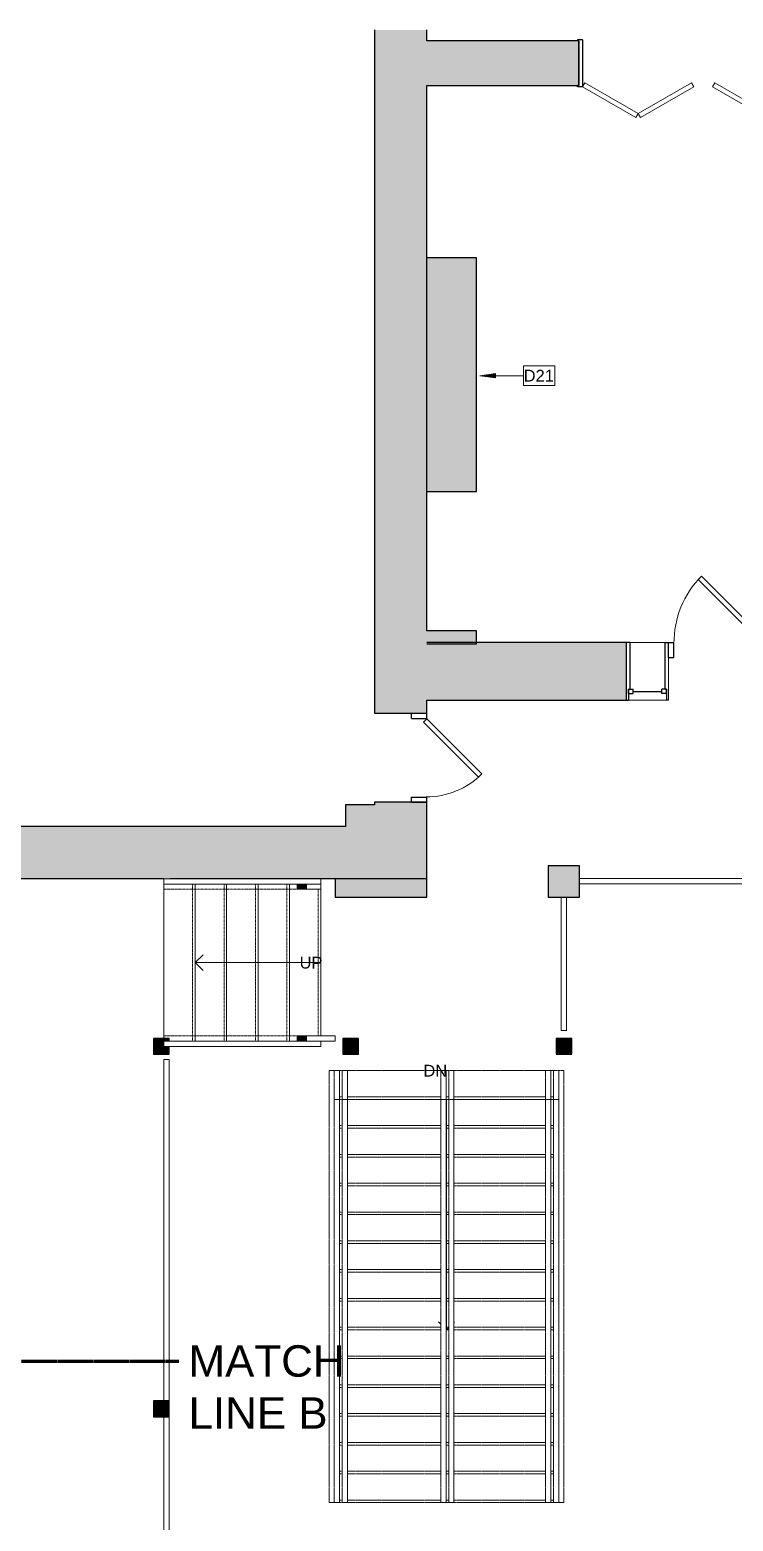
# Model space of a CAD drawing. Header units: inches. Extents: x -1176 to 1551, y -3558 to 978.
# Drawn here: x -722 to -453, y -229 to 341 of the extents above; entities that cross this region are included whole.
import ezdxf

# ---------------------------------------------------------------- set-up
doc = ezdxf.new("R2010")
doc.units = ezdxf.units.IN
doc.header["$MEASUREMENT"] = 0
for name, pattern in [('Dash', [0.25, 0.125, -0.125]), ('Demolished', [0.1875, 0.125, -0.0625]), ('Overhead 1_16_', [0.101562, 0.0625, -0.039062])]:
    doc.linetypes.add(name, pattern=pattern)
for name, color, linetype, lineweight in [('A-ANNO-KEYN', 231, 'Continuous', 9), ('A-ANNO-MATC', 214, 'Dash', 140), ('A-COLS', 52, 'Continuous', 18), ('A-DOOR', 31, 'Continuous', 18), ('A-DOOR-FRAM', 31, 'Continuous', 30), ('A-FLOR-HRAL', 11, 'Continuous', 18), ('A-GLAZ', 151, 'Continuous', 18), ('A-WALL', 113, 'Continuous', 18), ('A-WALL-PATT', 111, 'Continuous', 18), ('G-ANNO-TEXT', 231, 'Continuous', 9), ('I-WALL', 2, 'Continuous', 18), ('S-STRS', 31, 'Demolished', 9), ('S-STRS-ANNO', 31, 'Continuous', 9), ('S-STRS-IDEN', 31, 'Continuous', 9)]:
    doc.layers.add(name, color=color, linetype=linetype, lineweight=lineweight)
doc.styles.add('Arial', font='arial.ttf', dxfattribs={"height": 4.5})
doc.styles.add('Swis721 Lt BT', font='swissl.ttf', dxfattribs={"height": 4.5})
doc.styles.add('Swis721 Lt BT_1', font='swissl.ttf', dxfattribs={"height": 12})

# ---------------------------------------------------------------- blocks, each defined once
blk = doc.blocks.new('Top Rail Type - Top Rail_Internal_-5011479-1st Floor Demo')
at = {"layer": 'A-FLOR-HRAL', "lineweight": 9}
for p, q in [((-511.65, 16.32), (-407.34, 16.32)), ((-407.34, 14.32), (-511.65, 14.32)), ((-518.65, -41.75), (-518.65, 9.25)), ((-516.65, 9.25), (-516.65, -41.75)), ((-516.65, -41.75), (-518.65, -41.75))]:
    blk.add_line(p, q, dxfattribs=at)
blk = doc.blocks.new('Top Rail Type - Top Rail_Internal_-V4-1st Floor Demo')
at = {"layer": 'A-FLOR-HRAL', "lineweight": 9}
for p, q in [((-511.65, 16.32), (-407.34, 16.32)), ((-511.65, 14.32), (-407.34, 14.32)), ((-518.65, -41.75), (-518.65, 9.25)), ((-516.65, -41.75), (-516.65, 9.25)), ((-518.65, -41.75), (-516.65, -41.75))]:
    blk.add_line(p, q, dxfattribs=at)
blk = doc.blocks.new('Top Rail Type - Top Rail_Internal_-5017452-1st Floor Demo')
at = {"layer": 'A-FLOR-HRAL', "color": 7, "linetype": 'Demolished', "lineweight": 9}
for p, q in [((-521.65, -57.03), (-519.65, -57.03)), ((-521.65, -68.03), (-521.65, -57.03)), ((-519.65, -57.03), (-519.65, -68.03)), ((-521.65, -222.03), (-521.65, -68.03)), ((-519.65, -68.03), (-521.65, -68.03)), ((-519.65, -68.03), (-519.65, -222.03)), ((-519.65, -222.03), (-521.65, -222.03))]:
    blk.add_line(p, q, dxfattribs=at)
blk = doc.blocks.new('Top Rail Type - Top Rail_Internal_-V5-1st Floor Demo')
at = {"layer": 'A-FLOR-HRAL', "color": 7, "linetype": 'Demolished', "lineweight": 9}
for p, q in [((-521.65, -57.03), (-519.65, -57.03)), ((-521.65, -68.03), (-521.65, -57.03)), ((-519.65, -68.03), (-519.65, -57.03)), ((-521.65, -222.03), (-521.65, -68.03)), ((-519.65, -222.03), (-519.65, -68.03)), ((-521.65, -222.03), (-519.65, -222.03))]:
    blk.add_line(p, q, dxfattribs=at)
blk = doc.blocks.new('Handrail Type - Handrail_Internal_-5017464-1st Floor Demo')
at = {"layer": 'A-FLOR-HRAL', "color": 7, "linetype": 'Demolished', "lineweight": 9}
for p, q in [((-524.65, -57.03), (-522.65, -57.03)), ((-524.65, -68.03), (-524.65, -57.03)), ((-522.65, -57.03), (-522.65, -68.03)), ((-524.65, -222.03), (-524.65, -68.03)), ((-522.65, -68.03), (-524.65, -68.03)), ((-522.65, -68.03), (-522.65, -222.03)), ((-522.65, -222.03), (-524.65, -222.03))]:
    blk.add_line(p, q, dxfattribs=at)
blk = doc.blocks.new('Handrail Type - Handrail_Internal_-V6-1st Floor Demo')
at = {"layer": 'A-FLOR-HRAL', "color": 7, "linetype": 'Demolished', "lineweight": 9}
for p, q in [((-524.65, -57.03), (-522.65, -57.03)), ((-524.65, -68.03), (-524.65, -57.03)), ((-522.65, -68.03), (-522.65, -57.03)), ((-524.65, -222.03), (-524.65, -68.03)), ((-522.65, -222.03), (-522.65, -68.03)), ((-524.65, -222.03), (-522.65, -222.03))]:
    blk.add_line(p, q, dxfattribs=at)
blk = doc.blocks.new('Top Rail Type - Top Rail_Internal_-5017476-1st Floor Demo')
at = {"layer": 'A-FLOR-HRAL', "color": 7, "linetype": 'Demolished', "lineweight": 9}
for p, q in [((-605.35, -57.03), (-603.35, -57.03)), ((-605.35, -68.03), (-605.35, -57.03)), ((-603.35, -57.03), (-603.35, -68.03)), ((-605.35, -222.03), (-605.35, -68.03)), ((-603.35, -68.03), (-605.35, -68.03)), ((-603.35, -68.03), (-603.35, -222.03)), ((-603.35, -222.03), (-605.35, -222.03))]:
    blk.add_line(p, q, dxfattribs=at)
blk = doc.blocks.new('Top Rail Type - Top Rail_Internal_-V7-1st Floor Demo')
at = {"layer": 'A-FLOR-HRAL', "color": 7, "linetype": 'Demolished', "lineweight": 9}
for p, q in [((-605.35, -57.03), (-603.35, -57.03)), ((-605.35, -68.03), (-605.35, -57.03)), ((-603.35, -68.03), (-603.35, -57.03)), ((-605.35, -222.03), (-605.35, -68.03)), ((-603.35, -222.03), (-603.35, -68.03)), ((-605.35, -222.03), (-603.35, -222.03))]:
    blk.add_line(p, q, dxfattribs=at)
blk = doc.blocks.new('Handrail Type - Handrail_Internal_-5017488-1st Floor Demo')
at = {"layer": 'A-FLOR-HRAL', "color": 7, "linetype": 'Demolished', "lineweight": 9}
for p, q in [((-602.35, -57.03), (-600.35, -57.03)), ((-602.35, -68.03), (-602.35, -57.03)), ((-600.35, -57.03), (-600.35, -68.03)), ((-602.35, -222.03), (-602.35, -68.03)), ((-600.35, -68.03), (-602.35, -68.03)), ((-600.35, -68.03), (-600.35, -222.03)), ((-600.35, -222.03), (-602.35, -222.03))]:
    blk.add_line(p, q, dxfattribs=at)
blk = doc.blocks.new('Handrail Type - Handrail_Internal_-V8-1st Floor Demo')
at = {"layer": 'A-FLOR-HRAL', "color": 7, "linetype": 'Demolished', "lineweight": 9}
for p, q in [((-602.35, -57.03), (-600.35, -57.03)), ((-602.35, -68.03), (-602.35, -57.03)), ((-600.35, -68.03), (-600.35, -57.03)), ((-602.35, -222.03), (-602.35, -68.03)), ((-600.35, -222.03), (-600.35, -68.03)), ((-602.35, -222.03), (-600.35, -222.03))]:
    blk.add_line(p, q, dxfattribs=at)
blk = doc.blocks.new('Top Rail Type - Top Rail_Internal_-5569690-1st Floor Demo')
at = {"layer": 'A-FLOR-HRAL', "color": 7, "linetype": 'Demolished', "lineweight": 9}
for p, q in [((-561.65, -57.03), (-559.65, -57.03)), ((-561.65, -68.03), (-561.65, -57.03)), ((-559.65, -57.03), (-559.65, -68.03)), ((-561.65, -222.03), (-561.65, -68.03)), ((-559.65, -68.03), (-561.65, -68.03)), ((-559.65, -68.03), (-559.65, -222.03)), ((-559.65, -222.03), (-561.65, -222.03))]:
    blk.add_line(p, q, dxfattribs=at)
blk = doc.blocks.new('Top Rail Type - Top Rail_Internal_-V23-1st Floor Demo')
at = {"layer": 'A-FLOR-HRAL', "color": 7, "linetype": 'Demolished', "lineweight": 9}
for p, q in [((-561.65, -57.03), (-559.65, -57.03)), ((-561.65, -68.03), (-561.65, -57.03)), ((-559.65, -68.03), (-559.65, -57.03)), ((-561.65, -222.03), (-561.65, -68.03)), ((-559.65, -222.03), (-559.65, -68.03)), ((-561.65, -222.03), (-559.65, -222.03))]:
    blk.add_line(p, q, dxfattribs=at)
blk = doc.blocks.new('Handrail Type - Handrail_Internal_-5569702-1st Floor Demo')
at = {"layer": 'A-FLOR-HRAL', "color": 7, "linetype": 'Demolished', "lineweight": 9}
for p, q in [((-564.65, -57.03), (-562.65, -57.03)), ((-564.65, -68.03), (-564.65, -57.03)), ((-562.65, -57.03), (-562.65, -68.03)), ((-564.65, -222.03), (-564.65, -68.03)), ((-562.65, -68.03), (-564.65, -68.03)), ((-562.65, -68.03), (-562.65, -222.03)), ((-562.65, -222.03), (-564.65, -222.03))]:
    blk.add_line(p, q, dxfattribs=at)
blk = doc.blocks.new('Handrail Type - Handrail_Internal_-V24-1st Floor Demo')
at = {"layer": 'A-FLOR-HRAL', "color": 7, "linetype": 'Demolished', "lineweight": 9}
for p, q in [((-564.65, -57.03), (-562.65, -57.03)), ((-564.65, -68.03), (-564.65, -57.03)), ((-562.65, -68.03), (-562.65, -57.03)), ((-564.65, -222.03), (-564.65, -68.03)), ((-562.65, -222.03), (-562.65, -68.03)), ((-564.65, -222.03), (-562.65, -222.03))]:
    blk.add_line(p, q, dxfattribs=at)
blk = doc.blocks.new('Top Rail Type - Top Rail_Internal_-6922700-1st Floor Demo')
at = {"layer": 'A-FLOR-HRAL', "lineweight": 9}
blk.add_hatch(color=7, dxfattribs=at).paths.add_polyline_path([(-619.59, 12.25), (-616.04, 12.25), (-616.04, 14.25), (-619.59, 14.25)], flags=0)
for p, q in [((-616.04, 14.25), (-619.59, 14.25)), ((-619.59, 14.25), (-619.59, 12.25)), ((-619.59, 12.25), (-616.04, 12.25)), ((-616.04, 12.25), (-616.04, 14.25)), ((-616.04, 14.25), (-610.48, 14.25)), ((-610.48, 12.25), (-616.04, 12.25)), ((-610.48, 14.25), (-610.48, 12.25))]:
    blk.add_line(p, q, dxfattribs=at)
blk = doc.blocks.new('Top Rail Type - Top Rail_Internal_-V26-1st Floor Demo')
at = {"layer": 'A-FLOR-HRAL', "linetype": 'Overhead 1_16_', "lineweight": 9}
for p, q in [((-670.48, 12.25), (-670.48, 14.25)), ((-658.48, 14.25), (-670.48, 14.25)), ((-658.48, 12.25), (-670.48, 12.25)), ((-610.48, 14.25), (-658.48, 14.25)), ((-610.48, 12.25), (-658.48, 12.25)), ((-610.48, 12.25), (-610.48, 14.25))]:
    blk.add_line(p, q, dxfattribs=at)
blk = doc.blocks.new('Top Rail Type - Top Rail_Internal_-6922724-1st Floor Demo')
at = {"layer": 'A-FLOR-HRAL', "lineweight": 9}
blk.add_hatch(color=7, dxfattribs=at).paths.add_polyline_path([(-619.59, -45.75), (-616.04, -45.75), (-616.04, -43.75), (-619.59, -43.75)], flags=0)
for p, q in [((-616.04, -43.75), (-619.59, -43.75)), ((-619.59, -43.75), (-619.59, -45.75)), ((-616.04, -45.75), (-616.04, -43.75)), ((-616.04, -43.75), (-605.07, -43.75)), ((-605.07, -43.75), (-605.07, -45.75)), ((-619.59, -45.75), (-616.04, -45.75)), ((-605.07, -45.75), (-616.04, -45.75))]:
    blk.add_line(p, q, dxfattribs=at)
blk = doc.blocks.new('Top Rail Type - Top Rail_Internal_-V27-1st Floor Demo')
at = {"layer": 'A-FLOR-HRAL', "linetype": 'Overhead 1_16_', "lineweight": 9}
for p, q in [((-670.48, -45.75), (-670.48, -43.75)), ((-658.48, -43.75), (-670.48, -43.75)), ((-605.07, -43.75), (-658.48, -43.75)), ((-605.07, -45.75), (-605.07, -43.75)), ((-658.48, -45.75), (-670.48, -45.75)), ((-605.07, -45.75), (-658.48, -45.75))]:
    blk.add_line(p, q, dxfattribs=at)
blk = doc.blocks.new('Single Flush - D12 2_6_ X 8_-7610144-1st Floor Demo')
at = {"layer": 'A-DOOR', "color": 8, "lineweight": 30}
for p, q in [((-7.41, -29.84), (13.67, -8.76)), ((14.91, -10), (-6.17, -31.08)), ((13.67, -8.76), (14.91, -10)), ((-6.17, -31.08), (-7.41, -29.84))]:
    blk.add_line(p, q, dxfattribs=at)
at = {"layer": 'A-DOOR', "lineweight": 9}
blk.add_arc((14.91, -10), 29.81, 179.5, 225, dxfattribs=at)
at = {"layer": 'A-DOOR-FRAM', "color": 8}
for p, q in [((-17, -4.25), (-17, -10)), ((-17, -4.25), (-15, -4.25)), ((-15, -4.25), (-15, -10)), ((15, -4.25), (15, -10)), ((15, -4.25), (17, -4.25)), ((17, -4.25), (17, -10)), ((-17, -10), (-15, -10)), ((15, -10), (17, -10))]:
    blk.add_line(p, q, dxfattribs=at)
blk = doc.blocks.new('Single Flush - D9 3_ X 8_-7610145-1st Floor Demo')
at = {"layer": 'A-DOOR', "color": 8, "lineweight": 30}
for p, q in [((-7.42, 36.32), (-8.65, 35.09)), ((-8.65, 35.09), (16.67, 9.76)), ((17.91, 11), (-7.42, 36.32)), ((16.67, 9.76), (17.91, 11))]:
    blk.add_line(p, q, dxfattribs=at)
at = {"layer": 'A-DOOR', "lineweight": 9}
blk.add_arc((17.91, 11), 35.81, 135, 180.5, dxfattribs=at)
at = {"layer": 'A-DOOR-FRAM', "color": 8}
for p, q in [((-20, 5.25), (-20, 11)), ((-20, 11), (-18, 11)), ((-18, 5.25), (-18, 11)), ((18, 5.25), (18, 11)), ((18, 11), (20, 11)), ((20, 5.25), (20, 11)), ((-20, 5.25), (-18, 5.25)), ((18, 5.25), (20, 5.25))]:
    blk.add_line(p, q, dxfattribs=at)
blk = doc.blocks.new('Double Hung - 16_ x 72_-6975636-1st Floor Demo')
at = {"layer": 'A-GLAZ', "color": 8, "lineweight": 30}
for p, q in [((-6.75, 11), (-8, 11)), ((-6.75, 11), (-6.75, -6.75)), ((6.75, 11), (8, 11)), ((6.75, -6.75), (6.75, 11)), ((-8, -11), (-7.25, -11)), ((-7.25, -6.75), (-5.5, -6.75)), ((-7.25, -8.5), (-7.25, -6.75)), ((-7.25, -6.75), (-6.75, -6.75)), ((-7.25, -6.75), (-7.25, -11)), ((-7.25, -8.5), (-5.5, -8.5)), ((-5.5, -8.5), (-5.5, -6.75)), ((-5.5, -7.625), (5.5, -7.625)), ((5.5, -8.5), (5.5, -6.75)), ((7.25, -6.75), (5.5, -6.75)), ((7.25, -8.5), (5.5, -8.5)), ((6.75, -6.75), (7.25, -6.75)), ((7.25, -8.5), (7.25, -6.75)), ((7.25, -6.75), (7.25, -11)), ((8, -11), (7.25, -11))]:
    blk.add_line(p, q, dxfattribs=at)
blk = doc.blocks.new('Bifold_4 panel w Frame - Int-PB-F-WDMF-72_ x 84_ 3-8246497-1st Floor Demo')
at = {"layer": 'A-DOOR'}
for p, q in [((-46, 9), (-25.66, 20.75)), ((-45.13, 7.48), (-24.78, 19.23)), ((-24.78, 19.23), (-25.66, 20.75)), ((-24.78, 19.23), (-23.91, 20.75)), ((-4.44, 7.48), (-24.78, 19.23)), ((-3.56, 9), (-23.91, 20.75)), ((3.56, 9), (23.91, 20.75)), ((4.44, 7.48), (24.78, 19.23)), ((24.78, 19.23), (23.91, 20.75)), ((24.78, 19.23), (25.66, 20.75)), ((45.12, 7.48), (24.78, 19.23)), ((46, 9), (25.66, 20.75)), ((-46, 9), (-45.13, 7.48)), ((-3.56, 9), (-4.44, 7.48)), ((3.56, 9), (4.44, 7.48)), ((46, 9), (45.12, 7.48))]:
    blk.add_line(p, q, dxfattribs=at)
at = {"layer": 'A-DOOR-FRAM', "color": 8}
for p, q in [((-48, 9), (-46, 9)), ((-48, 9), (-48, 8.5)), ((-48, 8.5), (-47.5, 8.5)), ((-47.5, -8.5), (-47.5, 8.5)), ((-46, -9), (-46, 9)), ((46, -9), (46, 9)), ((46, 9), (48, 9)), ((47.5, 8.5), (48, 8.5)), ((47.5, -8.5), (47.5, 8.5)), ((48, 9), (48, 8.5)), ((-48, -8.5), (-47.5, -8.5)), ((-48, -9), (-48, -8.5)), ((-48, -9), (-46, -9)), ((46, -9), (48, -9)), ((47.5, -8.5), (48, -8.5)), ((48, -9), (48, -8.5))]:
    blk.add_line(p, q, dxfattribs=at)
blk = doc.blocks.new('Top Rail Type - Top Rail_Internal_-8311756-1st Floor Demo')
at = {"layer": 'A-FLOR-HRAL', "lineweight": 9}
for p, q in [((-670.48, -52.75), (-668.48, -52.75)), ((-670.48, -183.19), (-670.48, -52.75)), ((-668.48, -52.75), (-668.48, -183.19)), ((-670.48, -363.19), (-670.48, -189.19)), ((-668.48, -189.19), (-668.48, -363.19))]:
    blk.add_line(p, q, dxfattribs=at)
blk = doc.blocks.new('Top Rail Type - Top Rail_Internal_-V74-1st Floor Demo')
at = {"layer": 'A-FLOR-HRAL', "lineweight": 9}
for p, q in [((-668.48, -52.75), (-670.48, -52.75)), ((-670.48, -52.75), (-670.48, -183.19)), ((-668.48, -52.75), (-668.48, -183.19)), ((-670.48, -189.19), (-670.48, -363.19)), ((-668.48, -189.19), (-668.48, -363.19))]:
    blk.add_line(p, q, dxfattribs=at)
blk = doc.blocks.new('Keynote Tag - Keynote Number - Boxed-135510-1st Floor Demo')
at = {"layer": 'A-ANNO-KEYN'}
for p, q in [((-0.125, -0.079), (-0.125, 0.078)), ((-0.125, 0.078), (0.125, 0.078)), ((0.125, 0.078), (0.125, -0.079)), ((-0.125, -0.079), (0.125, -0.079))]:
    blk.add_line(p, q, dxfattribs=at)

msp = doc.modelspace()

# ---------------------------------------------------------------- hatches: boundary and pattern name
at = {"layer": 'A-ANNO-KEYN'}
msp.add_hatch(color=256, dxfattribs=at).paths.add_polyline_path([(-549.82, 208.42), (-543.82, 207.63), (-543.82, 209.21)], flags=0)
at = {"layer": 'A-COLS'}
for color, points in [(250, [(-523.65, 9.25), (-511.65, 9.25), (-511.65, 21.25), (-523.65, 21.25)]), (250, [(-674.48, -50.75), (-668.48, -50.75), (-668.48, -47.75), (-670.48, -47.75), (-670.48, -45.75), (-668.48, -45.75), (-668.48, -44.75), (-674.48, -44.75)]), (10, [(-602.07, -50.75), (-596.07, -50.75), (-596.07, -44.75), (-602.07, -44.75)]), (10, [(-520.65, -50.75), (-514.65, -50.75), (-514.65, -44.75), (-520.65, -44.75)]), (250, [(-674.48, -189.19), (-668.48, -189.19), (-668.48, -183.19), (-674.48, -183.19)])]:
    msp.add_hatch(color=color, dxfattribs=at).paths.add_polyline_path(points, flags=0)
at = {"layer": 'A-WALL-PATT', "lineweight": 9}
h = msp.add_hatch(color=7, dxfattribs=at)
h.paths.add_polyline_path([(-570.07, 190.25), (-570.07, 340.52), (-590.07, 340.52), (-590.07, 190.25)], flags=0)
h.paths.add_polyline_path([(-570.07, 376.52), (-570.07, 487.68), (-590.07, 487.68), (-590.07, 376.52)], flags=0)
h.paths.add_polyline_path([(-570.07, 523.68), (-570.07, 543.68), (-590.07, 543.68), (-590.07, 523.68)], flags=0)
h = msp.add_hatch(color=7, dxfattribs=at)
h.paths.add_polyline_path([(-380.54, 319.26), (-358.96, 319.26), (-358.96, 336.26), (-417.01, 336.26), (-417.01, 319.26)], flags=0)
h.paths.add_polyline_path([(-512.01, 319.26), (-512.01, 336.26), (-570.07, 336.26), (-570.07, 319.26), (-568.61, 319.26)], flags=0)
for points in [[(-568.61, 164.21), (-551.07, 164.21), (-551.07, 253.47), (-570.07, 253.47), (-570.07, 164.21)], [(-570.07, 106.47), (-570.07, 190.25), (-590.07, 190.25), (-590.07, 106.47)], [(-551.07, 105.94), (-551.07, 110.94), (-570.07, 110.94), (-570.07, 105.94), (-568.61, 105.94)], [(-601.07, 36.25), (-590.07, 36.25), (-590.07, 44.47), (-601.07, 44.47)], [(-605.07, 9.25), (-570.07, 9.25), (-570.07, 16.25), (-605.07, 16.25)]]:
    msp.add_hatch(color=7, dxfattribs=at).paths.add_polyline_path(points, flags=0)
h = msp.add_hatch(color=7, dxfattribs=at)
h.paths.add_polyline_path([(-590.07, 16.25), (-570.07, 16.25), (-570.07, 45.47), (-590.07, 45.47), (-590.07, 36.25)], flags=0)
h.paths.add_polyline_path([(-590.07, 79.47), (-570.07, 79.47), (-570.07, 106.47), (-590.07, 106.47)], flags=0)
h = msp.add_hatch(color=7, dxfattribs=at)
h.paths.add_polyline_path([(-62.38, 84.47), (-50.28, 84.47), (-50.28, 106.47), (-70.38, 106.47), (-70.38, 84.47)], flags=0)
h.paths.add_polyline_path([(-154.38, 84.47), (-154.38, 106.47), (-287.02, 106.47), (-287.02, 84.47), (-192.48, 84.47)], flags=0)
h.paths.add_polyline_path([(1.72, 84.47), (1.72, 106.47), (-16.28, 106.47), (-16.28, 84.47), (-4.41, 84.47)], flags=0)
h.paths.add_polyline_path([(-380.54, 84.47), (-327.07, 84.47), (-327.07, 106.47), (-421.72, 106.47), (-421.72, 84.47), (-404.05, 84.47)], flags=0)
h.paths.add_polyline_path([(-568.61, 84.47), (-493.72, 84.47), (-493.72, 106.47), (-570.07, 106.47), (-570.07, 84.47)], flags=0)
at = {"layer": 'A-WALL-PATT'}
h = msp.add_hatch(color=250, dxfattribs=at)
h.paths.add_polyline_path([(-590.07, 16.25), (-590.07, 36.25), (-772.04, 36.25), (-772.04, 35.33), (-754.04, 35.33), (-754.04, 16.25), (-668.06, 16.25)], flags=0)
h.paths.add_polyline_path([(-901.04, 35.33), (-901.04, 36.25), (-1015.06, 36.25), (-1015.06, 35.33), (-944.74, 35.33)], flags=0)
h.paths.add_polyline_path([(-861.04, 35.33), (-834.14, 35.33), (-834.14, 36.25), (-861.04, 36.25)], flags=0)

# ---------------------------------------------------------------- linework, layer by layer
at = {"layer": 'A-ANNO-KEYN'}
for p, q in [((-543.82, 209.21), (-549.82, 208.42)), ((-549.82, 208.42), (-543.82, 207.63)), ((-549.82, 208.42), (-533.14, 208.42)), ((-543.82, 207.63), (-543.82, 209.21))]:
    msp.add_line(p, q, dxfattribs=at)
at = {"layer": 'A-ANNO-MATC'}
msp.add_line((-1047.65, -167.98), (-664.65, -167.98), dxfattribs=at)
at = {"layer": 'A-COLS', "color": 8, "lineweight": 30}
for p, q in [((-511.65, 21.25), (-523.65, 21.25)), ((-523.65, 21.25), (-523.65, 9.25)), ((-511.65, 9.25), (-511.65, 21.25)), ((-523.65, 9.25), (-511.65, 9.25)), ((-668.48, -44.75), (-674.48, -44.75)), ((-674.48, -44.75), (-674.48, -50.75)), ((-668.48, -45.75), (-668.48, -44.75)), ((-596.07, -44.75), (-602.07, -44.75)), ((-602.07, -44.75), (-602.07, -50.75)), ((-596.07, -50.75), (-596.07, -44.75)), ((-514.65, -44.75), (-520.65, -44.75)), ((-520.65, -44.75), (-520.65, -50.75)), ((-514.65, -50.75), (-514.65, -44.75)), ((-674.48, -50.75), (-668.48, -50.75)), ((-668.48, -50.75), (-668.48, -47.75)), ((-602.07, -50.75), (-596.07, -50.75)), ((-520.65, -50.75), (-514.65, -50.75)), ((-668.48, -183.19), (-674.48, -183.19)), ((-674.48, -183.19), (-674.48, -189.19)), ((-668.48, -189.19), (-668.48, -183.19)), ((-674.48, -189.19), (-668.48, -189.19))]:
    msp.add_line(p, q, dxfattribs=at)
at = {"layer": 'A-WALL', "color": 8, "lineweight": 30}
for p, q in [((-590.07, 340.52), (-590.07, 79.47)), ((-570.07, 336.26), (-570.07, 340.52)), ((-512.01, 336.26), (-570.07, 336.26)), ((-512.01, 319.26), (-512.01, 336.26)), ((-570.07, 319.26), (-512.01, 319.26)), ((-570.07, 110.94), (-570.07, 319.26)), ((-551.07, 253.47), (-570.07, 253.47)), ((-551.07, 164.21), (-551.07, 253.47)), ((-570.07, 164.21), (-551.07, 164.21)), ((-493.72, 106.47), (-570.07, 106.47)), ((-493.72, 84.47), (-493.72, 106.47)), ((-570.07, 84.47), (-493.72, 84.47)), ((-570.07, 79.47), (-570.07, 84.47)), ((-590.07, 79.47), (-570.07, 79.47)), ((-590.07, 44.47), (-601.07, 44.47)), ((-601.07, 44.47), (-601.07, 36.25)), ((-570.07, 45.47), (-590.07, 45.47)), ((-590.07, 45.47), (-590.07, 44.47)), ((-570.07, 9.25), (-570.07, 45.47)), ((-601.07, 36.25), (-795.64, 36.25)), ((-670.48, 16.25), (-754.04, 16.25)), ((-570.07, 16.25), (-668.06, 16.25)), ((-605.07, 16.25), (-605.07, 9.25)), ((-605.07, 9.25), (-570.07, 9.25))]:
    msp.add_line(p, q, dxfattribs=at)
at = {"layer": 'A-WALL', "lineweight": 9}
for p, q in [((-493.72, 106.47), (-477.72, 106.47)), ((-477.72, 84.47), (-477.72, 106.47)), ((-477.72, 84.47), (-493.72, 84.47))]:
    msp.add_line(p, q, dxfattribs=at)
at = {"layer": 'I-WALL', "color": 8, "lineweight": 30}
for p, q in [((-551.07, 110.94), (-570.07, 110.94)), ((-551.07, 105.94), (-551.07, 110.94)), ((-570.07, 105.94), (-551.07, 105.94))]:
    msp.add_line(p, q, dxfattribs=at)
at = {"layer": 'S-STRS', "linetype": 'Continuous'}
for p, q in [((-670.48, 16.25), (-670.48, 14.25)), ((-668.06, 16.25), (-670.48, 16.25)), ((-658.48, 14.25), (-670.48, 14.25)), ((-670.48, -44.75), (-670.48, 14.25)), ((-646.48, 14.25), (-658.48, 14.25)), ((-658.48, -45.75), (-658.48, 14.25)), ((-634.48, 14.25), (-646.48, 14.25)), ((-646.48, -45.75), (-646.48, 14.25)), ((-622.48, 14.25), (-634.48, 14.25)), ((-634.48, -45.75), (-634.48, 14.25)), ((-619.59, 14.25), (-622.48, 14.25)), ((-622.48, -45.75), (-622.48, 14.25)), ((-610.48, 14.25), (-610.48, 16.25)), ((-610.48, -43.75), (-610.48, 12.25)), ((-670.48, -45.75), (-670.48, -47.75)), ((-658.48, -45.75), (-670.48, -45.75)), ((-610.48, -47.75), (-670.48, -47.75)), ((-646.48, -45.75), (-658.48, -45.75)), ((-634.48, -45.75), (-646.48, -45.75)), ((-622.48, -45.75), (-634.48, -45.75)), ((-619.59, -45.75), (-622.48, -45.75)), ((-610.48, -47.75), (-610.48, -45.75))]:
    msp.add_line(p, q, dxfattribs=at)
at = {"layer": 'S-STRS', "linetype": 'Overhead 1_16_'}
for p, q in [((-659.48, -45.75), (-659.48, 14.25)), ((-647.48, -45.75), (-647.48, 14.25)), ((-635.48, -45.75), (-635.48, 14.25)), ((-623.48, -45.75), (-623.48, 14.25)), ((-611.48, -43.75), (-611.48, 12.25))]:
    msp.add_line(p, q, dxfattribs=at)
at = {"layer": 'S-STRS', "color": 7}
for p, q in [((-605.35, -57.03), (-607.35, -57.03)), ((-607.35, -222.03), (-607.35, -57.03)), ((-603.35, -57.03), (-602.35, -57.03)), ((-600.35, -57.03), (-564.65, -57.03)), ((-562.65, -57.03), (-561.65, -57.03)), ((-559.65, -57.03), (-524.65, -57.03)), ((-522.65, -57.03), (-521.65, -57.03)), ((-517.65, -57.03), (-519.65, -57.03)), ((-517.65, -222.03), (-517.65, -57.03)), ((-603.35, -67.03), (-602.35, -67.03)), ((-603.35, -68.03), (-602.35, -68.03)), ((-600.35, -67.03), (-564.65, -67.03)), ((-600.35, -68.03), (-564.65, -68.03)), ((-562.65, -67.03), (-561.65, -67.03)), ((-562.65, -68.03), (-561.65, -68.03)), ((-559.65, -67.03), (-524.65, -67.03)), ((-559.65, -68.03), (-524.65, -68.03)), ((-522.65, -67.03), (-521.65, -67.03)), ((-522.65, -68.03), (-521.65, -68.03)), ((-603.35, -78.03), (-602.35, -78.03)), ((-603.35, -79.03), (-602.35, -79.03)), ((-600.35, -78.03), (-564.65, -78.03)), ((-600.35, -79.03), (-564.65, -79.03)), ((-562.65, -78.03), (-561.65, -78.03)), ((-562.65, -79.03), (-561.65, -79.03)), ((-559.65, -78.03), (-524.65, -78.03)), ((-559.65, -79.03), (-524.65, -79.03)), ((-522.65, -78.03), (-521.65, -78.03)), ((-522.65, -79.03), (-521.65, -79.03)), ((-603.35, -89.03), (-602.35, -89.03)), ((-603.35, -90.03), (-602.35, -90.03)), ((-600.35, -89.03), (-564.65, -89.03)), ((-600.35, -90.03), (-564.65, -90.03)), ((-562.65, -89.03), (-561.65, -89.03)), ((-562.65, -90.03), (-561.65, -90.03)), ((-559.65, -89.03), (-524.65, -89.03)), ((-559.65, -90.03), (-524.65, -90.03)), ((-522.65, -89.03), (-521.65, -89.03)), ((-522.65, -90.03), (-521.65, -90.03)), ((-603.35, -100.03), (-602.35, -100.03)), ((-603.35, -101.03), (-602.35, -101.03)), ((-600.35, -100.03), (-564.65, -100.03)), ((-600.35, -101.03), (-564.65, -101.03)), ((-562.65, -100.03), (-561.65, -100.03)), ((-562.65, -101.03), (-561.65, -101.03)), ((-559.65, -100.03), (-524.65, -100.03)), ((-559.65, -101.03), (-524.65, -101.03)), ((-522.65, -100.03), (-521.65, -100.03)), ((-522.65, -101.03), (-521.65, -101.03)), ((-603.35, -111.03), (-602.35, -111.03)), ((-603.35, -112.03), (-602.35, -112.03)), ((-600.35, -111.03), (-564.65, -111.03)), ((-600.35, -112.03), (-564.65, -112.03)), ((-562.65, -111.03), (-561.65, -111.03)), ((-562.65, -112.03), (-561.65, -112.03)), ((-559.65, -111.03), (-524.65, -111.03)), ((-559.65, -112.03), (-524.65, -112.03)), ((-522.65, -111.03), (-521.65, -111.03)), ((-522.65, -112.03), (-521.65, -112.03)), ((-603.35, -122.03), (-602.35, -122.03)), ((-603.35, -123.03), (-602.35, -123.03)), ((-600.35, -122.03), (-564.65, -122.03)), ((-600.35, -123.03), (-564.65, -123.03)), ((-562.65, -122.03), (-561.65, -122.03)), ((-562.65, -123.03), (-561.65, -123.03)), ((-559.65, -122.03), (-524.65, -122.03)), ((-559.65, -123.03), (-524.65, -123.03)), ((-522.65, -122.03), (-521.65, -122.03)), ((-522.65, -123.03), (-521.65, -123.03)), ((-603.35, -133.03), (-602.35, -133.03)), ((-603.35, -134.03), (-602.35, -134.03)), ((-600.35, -133.03), (-564.65, -133.03)), ((-600.35, -134.03), (-564.65, -134.03)), ((-562.65, -133.03), (-561.65, -133.03)), ((-562.65, -134.03), (-561.65, -134.03)), ((-559.65, -133.03), (-524.65, -133.03)), ((-559.65, -134.03), (-524.65, -134.03)), ((-522.65, -133.03), (-521.65, -133.03)), ((-522.65, -134.03), (-521.65, -134.03)), ((-603.35, -144.03), (-602.35, -144.03)), ((-603.35, -145.03), (-602.35, -145.03)), ((-600.35, -144.03), (-564.65, -144.03)), ((-600.35, -145.03), (-564.65, -145.03)), ((-562.65, -144.03), (-561.65, -144.03)), ((-562.65, -145.03), (-561.65, -145.03)), ((-559.65, -144.03), (-524.65, -144.03)), ((-559.65, -145.03), (-524.65, -145.03)), ((-522.65, -144.03), (-521.65, -144.03)), ((-522.65, -145.03), (-521.65, -145.03)), ((-603.35, -155.03), (-602.35, -155.03)), ((-603.35, -156.03), (-602.35, -156.03)), ((-600.35, -155.03), (-564.65, -155.03)), ((-600.35, -156.03), (-564.65, -156.03)), ((-562.65, -155.03), (-561.65, -155.03)), ((-562.65, -156.03), (-561.65, -156.03)), ((-559.65, -155.03), (-524.65, -155.03)), ((-559.65, -156.03), (-524.65, -156.03)), ((-522.65, -155.03), (-521.65, -155.03)), ((-522.65, -156.03), (-521.65, -156.03)), ((-603.35, -166.03), (-602.35, -166.03)), ((-603.35, -167.03), (-602.35, -167.03)), ((-600.35, -166.03), (-564.65, -166.03)), ((-600.35, -167.03), (-564.65, -167.03)), ((-562.65, -166.03), (-561.65, -166.03)), ((-562.65, -167.03), (-561.65, -167.03)), ((-559.65, -166.03), (-524.65, -166.03)), ((-559.65, -167.03), (-524.65, -167.03)), ((-522.65, -166.03), (-521.65, -166.03)), ((-522.65, -167.03), (-521.65, -167.03)), ((-603.35, -177.03), (-602.35, -177.03)), ((-603.35, -178.03), (-602.35, -178.03)), ((-600.35, -177.03), (-564.65, -177.03)), ((-600.35, -178.03), (-564.65, -178.03)), ((-562.65, -177.03), (-561.65, -177.03)), ((-562.65, -178.03), (-561.65, -178.03)), ((-559.65, -177.03), (-524.65, -177.03)), ((-559.65, -178.03), (-524.65, -178.03)), ((-522.65, -177.03), (-521.65, -177.03)), ((-522.65, -178.03), (-521.65, -178.03)), ((-603.35, -188.03), (-602.35, -188.03)), ((-603.35, -189.03), (-602.35, -189.03)), ((-600.35, -188.03), (-564.65, -188.03)), ((-600.35, -189.03), (-564.65, -189.03)), ((-562.65, -188.03), (-561.65, -188.03)), ((-562.65, -189.03), (-561.65, -189.03)), ((-559.65, -188.03), (-524.65, -188.03)), ((-559.65, -189.03), (-524.65, -189.03)), ((-522.65, -188.03), (-521.65, -188.03)), ((-522.65, -189.03), (-521.65, -189.03)), ((-603.35, -199.03), (-602.35, -199.03)), ((-600.35, -199.03), (-564.65, -199.03)), ((-562.65, -199.03), (-561.65, -199.03)), ((-559.65, -199.03), (-524.65, -199.03)), ((-522.65, -199.03), (-521.65, -199.03)), ((-603.35, -200.03), (-602.35, -200.03)), ((-600.35, -200.03), (-564.65, -200.03)), ((-562.65, -200.03), (-561.65, -200.03)), ((-559.65, -200.03), (-524.65, -200.03)), ((-522.65, -200.03), (-521.65, -200.03)), ((-603.35, -210.03), (-602.35, -210.03)), ((-600.35, -210.03), (-564.65, -210.03)), ((-562.65, -210.03), (-561.65, -210.03)), ((-559.65, -210.03), (-524.65, -210.03)), ((-522.65, -210.03), (-521.65, -210.03)), ((-603.35, -211.03), (-602.35, -211.03)), ((-600.35, -211.03), (-564.65, -211.03)), ((-562.65, -211.03), (-561.65, -211.03)), ((-559.65, -211.03), (-524.65, -211.03)), ((-522.65, -211.03), (-521.65, -211.03)), ((-607.35, -222.03), (-605.35, -222.03)), ((-603.35, -221.03), (-602.35, -221.03)), ((-603.35, -222.03), (-602.35, -222.03)), ((-600.35, -221.03), (-564.65, -221.03)), ((-600.35, -222.03), (-564.65, -222.03)), ((-562.65, -221.03), (-561.65, -221.03)), ((-562.65, -222.03), (-561.65, -222.03)), ((-559.65, -221.03), (-524.65, -221.03)), ((-559.65, -222.03), (-524.65, -222.03)), ((-522.65, -221.03), (-521.65, -221.03)), ((-522.65, -222.03), (-521.65, -222.03)), ((-519.65, -222.03), (-517.65, -222.03))]:
    msp.add_line(p, q, dxfattribs=at)
at = {"layer": 'S-STRS-ANNO'}
for p, q in [((-658.48, -15.75), (-655.48, -12.75)), ((-646.48, -15.75), (-658.48, -15.75)), ((-658.48, -15.75), (-655.48, -18.75)), ((-634.48, -15.75), (-646.48, -15.75)), ((-622.48, -15.75), (-634.48, -15.75)), ((-610.48, -15.75), (-622.48, -15.75)), ((-562.5, -79.03), (-562.5, -68.03)), ((-562.5, -90.03), (-562.5, -79.03)), ((-562.5, -101.03), (-562.5, -90.03)), ((-562.5, -112.03), (-562.5, -101.03)), ((-562.5, -123.03), (-562.5, -112.03)), ((-562.5, -134.03), (-562.5, -123.03)), ((-562.5, -145.03), (-562.5, -134.03)), ((-562.5, -156.03), (-562.5, -145.03)), ((-564.65, -153.88), (-565.5, -153.03)), ((-559.65, -153.18), (-559.5, -153.03)), ((-562.5, -156.03), (-562.65, -155.88)), ((-562.5, -156.03), (-561.65, -155.18))]:
    msp.add_line(p, q, dxfattribs=at)

# ---------------------------------------------------------------- block references
at = {"layer": 'A-ANNO-KEYN', "xscale": 47.99999999999997, "yscale": 47.99999999999997, "zscale": 47.99999999999997}
msp.add_blockref('Keynote Tag - Keynote Number - Boxed-135510-1st Floor Demo', (-527.14, 208.45), dxfattribs=at)
at = {"layer": 'A-DOOR'}
for name, p, rotation in [('Bifold_4 panel w Frame - Int-PB-F-WDMF-72_ x 84_ 3-8246497-1st Floor Demo', (-464.51, 327.76), 180), ('Single Flush - D12 2_6_ X 8_-7610144-1st Floor Demo', (-580.07, 62.47), 89.99999999999993)]:
    msp.add_blockref(name, p, dxfattribs=dict(at, rotation=rotation))
msp.add_blockref('Single Flush - D9 3_ X 8_-7610145-1st Floor Demo', (-457.72, 95.47), dxfattribs=at)
at = {"layer": 'A-FLOR-HRAL', "linetype": 'Overhead 1_16_', "lineweight": 9}
for name in ['Top Rail Type - Top Rail_Internal_-V26-1st Floor Demo', 'Top Rail Type - Top Rail_Internal_-V27-1st Floor Demo']:
    msp.add_blockref(name, (0, 0), dxfattribs=at)
at = {"layer": 'A-FLOR-HRAL', "lineweight": 9}
for name in ['Top Rail Type - Top Rail_Internal_-6922700-1st Floor Demo', 'Top Rail Type - Top Rail_Internal_-5011479-1st Floor Demo', 'Top Rail Type - Top Rail_Internal_-V4-1st Floor Demo', 'Top Rail Type - Top Rail_Internal_-6922724-1st Floor Demo', 'Top Rail Type - Top Rail_Internal_-8311756-1st Floor Demo', 'Top Rail Type - Top Rail_Internal_-V74-1st Floor Demo']:
    msp.add_blockref(name, (0, 0), dxfattribs=at)
at = {"layer": 'A-FLOR-HRAL', "color": 7, "linetype": 'Demolished', "lineweight": 9}
for name in ['Top Rail Type - Top Rail_Internal_-5017476-1st Floor Demo', 'Top Rail Type - Top Rail_Internal_-V7-1st Floor Demo', 'Handrail Type - Handrail_Internal_-5017488-1st Floor Demo', 'Handrail Type - Handrail_Internal_-V8-1st Floor Demo', 'Handrail Type - Handrail_Internal_-5569702-1st Floor Demo', 'Handrail Type - Handrail_Internal_-V24-1st Floor Demo', 'Top Rail Type - Top Rail_Internal_-5569690-1st Floor Demo', 'Top Rail Type - Top Rail_Internal_-V23-1st Floor Demo', 'Handrail Type - Handrail_Internal_-5017464-1st Floor Demo', 'Handrail Type - Handrail_Internal_-V6-1st Floor Demo', 'Top Rail Type - Top Rail_Internal_-5017452-1st Floor Demo', 'Top Rail Type - Top Rail_Internal_-V5-1st Floor Demo']:
    msp.add_blockref(name, (0, 0), dxfattribs=at)
at = {"layer": 'A-GLAZ'}
msp.add_blockref('Double Hung - 16_ x 72_-6975636-1st Floor Demo', (-485.72, 95.47), dxfattribs=at)

# ---------------------------------------------------------------- texts
at = {"layer": 'A-ANNO-KEYN', "insert": (-533.03, 210.68), "char_height": 4.5, "width": 14.0895, "attachment_point": 1, "style": 'Arial'}
msp.add_mtext('D21', dxfattribs=at)
at = {"layer": 'G-ANNO-TEXT', "color": 7, "char_height": 12, "attachment_point": 1, "style": 'Swis721 Lt BT_1'}
for s, insert, width in [('MATCH ', (-661.03, -161.92), 73.1745), ('LINE B', (-661.03, -181.8), 59.691)]:
    msp.add_mtext(s, dxfattribs=dict(at, insert=insert, width=width))
at = {"layer": 'S-STRS-IDEN', "char_height": 4.5, "attachment_point": 1, "line_spacing_factor": 1.005062, "style": 'Swis721 Lt BT'}
for s, insert, width in [('UP', (-618.62, -13.51), 9.7692), ('DN', (-571.32, -54.79), 10.5833)]:
    msp.add_mtext(s, dxfattribs=dict(at, insert=insert, width=width))

doc.saveas('drawing.dxf')
